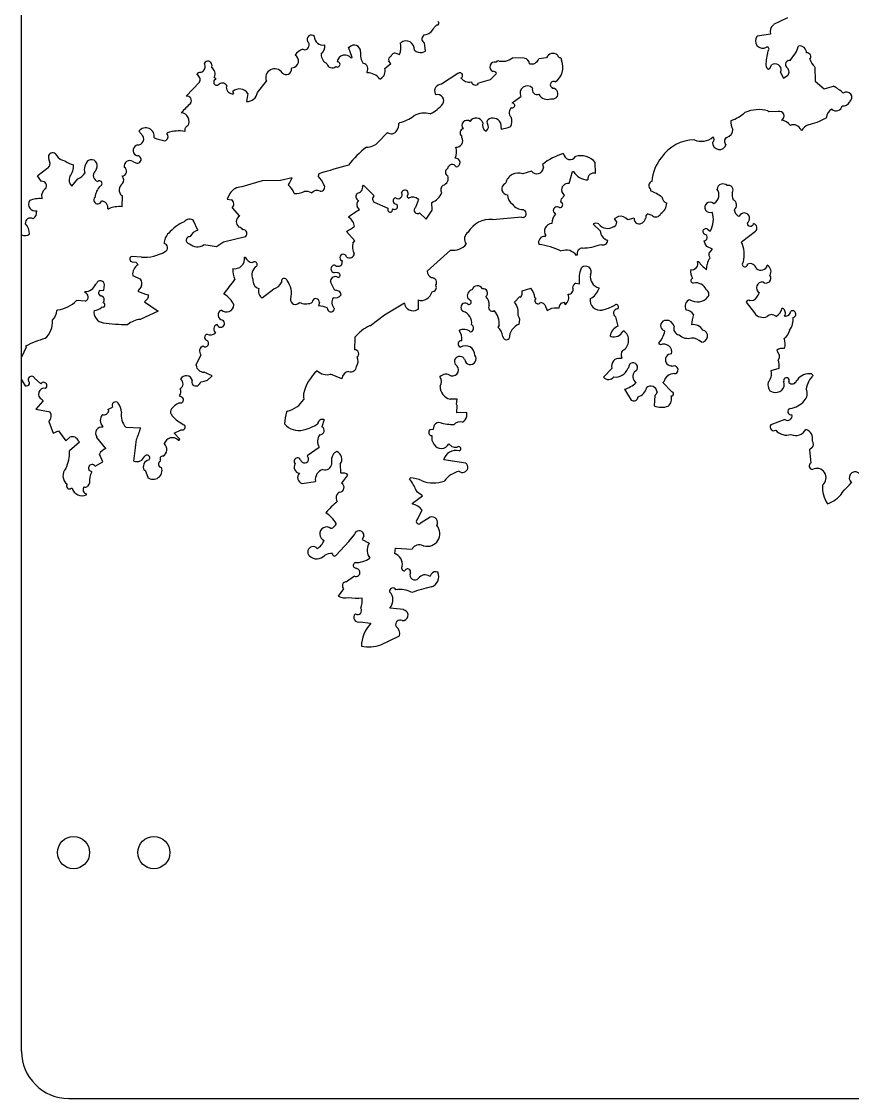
# Model space of a CAD drawing. Header units: millimetres. Extents: x -533 to 177, y -363 to 363.
# Drawn here: x -177.3 to -89.4, y -362.5 to -248.6 of the extents above; entities that cross this region are included whole.
import ezdxf

# ---------------------------------------------------------------- set-up
doc = ezdxf.new("R2010")
doc.units = ezdxf.units.MM

msp = doc.modelspace()

# ---------------------------------------------------------------- linework, layer by layer
at = {"color": 7, "linetype": 'Continuous', "lineweight": 25}
for p, q in [((-177.25, -357.5), (-177.25, 357.5)), ((-96.25, -248.21), (-97.73, -248.92)), ((-133.62, -249.22), (-133.32, -248.95)), ((-134.75, -250.1), (-134.66, -250.01)), ((-98.04, -249.93), (-99.45, -250.14)), ((-147.5, -251.53), (-147.3, -251.57)), ((-142.66, -251.31), (-142.57, -251.31)), ((-142.29, -252.39), (-142.66, -251.31)), ((-134.87, -251.88), (-134.53, -251.73)), ((-134.53, -251.73), (-134.64, -250.85)), ((-142.37, -252.48), (-142.29, -252.39)), ((-138.18, -253.03), (-138.43, -252.76)), ((-137.68, -251.92), (-137.28, -252.09)), ((-126.9, -252.72), (-127.06, -252.9)), ((-124.06, -252.48), (-125.32, -252.43)), ((-121.72, -252.42), (-122.55, -252.52)), ((-120.14, -252.54), (-120.27, -252.41)), ((-120.12, -252.71), (-120.14, -252.54)), ((-95.96, -252.72), (-95.39, -251.95)), ((-157.12, -253.17), (-157.15, -253.47)), ((-148.7, -253.57), (-148.62, -253.48)), ((-140.74, -253.94), (-140.66, -254.02)), ((-138.83, -253.55), (-138.18, -253.03)), ((-98.25, -253.62), (-98.11, -253.57)), ((-98.11, -253.57), (-97.94, -253.18)), ((-96.93, -253.83), (-97.01, -253.92)), ((-97.01, -253.92), (-96.66, -254.58)), ((-93.34, -253.4), (-93.3, -254.9)), ((-159.83, -256.47), (-158.44, -255.01)), ((-156.87, -254.46), (-156.7, -254.62)), ((-156.7, -254.62), (-156.78, -254.71)), ((-152.31, -256.09), (-151.34, -254.9)), ((-139.39, -254.65), (-139.3, -254.65)), ((-131.12, -254.09), (-132.85, -255.23)), ((-127.68, -254.75), (-128.92, -255.12)), ((-127.03, -254.07), (-127.68, -254.75)), ((-96.66, -254.58), (-96.19, -254.27)), ((-93.3, -254.9), (-92.36, -255.71)), ((-155.51, -255.43), (-155.59, -255.51)), ((-154.81, -256.25), (-154.9, -256)), ((-153.31, -256.2), (-153.45, -257.04)), ((-133.49, -256.25), (-133.4, -256.33)), ((-121.05, -255.66), (-121.13, -255.58)), ((-92.36, -255.71), (-91.37, -255.44)), ((-125.35, -257.2), (-124.45, -256.51)), ((-98.23, -258.13), (-98.32, -258.05)), ((-97.23, -258.1), (-98.23, -258.13)), ((-137.25, -259.28), (-137.34, -259.36)), ((-128.01, -259.15), (-127.93, -258.98)), ((-127.98, -259.36), (-128.01, -259.15)), ((-126.6, -259.3), (-126.53, -259.99)), ((-125.78, -259.81), (-125.54, -259.71)), ((-92.11, -258.72), (-92.19, -258.8)), ((-164.57, -260.52), (-164.83, -260.2)), ((-161.89, -260.45), (-161.81, -260.37)), ((-138.56, -260.32), (-139.54, -261.35)), ((-130.69, -260.86), (-130.69, -260.69)), ((-126.53, -259.99), (-125.78, -259.81)), ((-94.75, -260.13), (-94.84, -260.05)), ((-165.12, -261.71), (-165.04, -261.62)), ((-175.49, -264.84), (-174.59, -264.14)), ((-174.24, -263.61), (-174.36, -263.13)), ((-169.32, -264.16), (-169.48, -264.42)), ((-165.49, -263.39), (-165.18, -263.53)), ((-122.16, -263.72), (-122.05, -264.08)), ((-116.54, -264.65), (-116.57, -263.48)), ((-175.57, -264.92), (-175.49, -264.84)), ((-175.13, -265.5), (-175.57, -264.92)), ((-171.94, -265.99), (-171.29, -265.22)), ((-149.88, -265.39), (-151.8, -265.45)), ((-148.64, -265.11), (-149.88, -265.39)), ((-148.9, -265.7), (-148.64, -265.11)), ((-145.8, -264.7), (-145.88, -264.95)), ((-123.32, -264.42), (-124.23, -264.69)), ((-119.35, -265.73), (-118.97, -264.47)), ((-118.97, -264.47), (-118.88, -264.46)), ((-151.8, -265.45), (-153.96, -266.09)), ((-149.03, -265.87), (-148.9, -265.7)), ((-141.17, -265.99), (-141.09, -265.91)), ((-126.04, -265.66), (-126.12, -265.75)), ((-110.72, -266.33), (-110.72, -266.5)), ((-175.08, -267.33), (-175.1, -266.84)), ((-166.56, -267.02), (-166.65, -267.02)), ((-166.61, -268.19), (-166.56, -267.02)), ((-155.23, -266.77), (-155.51, -267.39)), ((-155.51, -267.39), (-155.04, -267.44)), ((-136.46, -267.03), (-136.46, -267.12)), ((-136.46, -267.12), (-136.28, -267.28)), ((-135.28, -267.42), (-135.59, -268.26)), ((-120.22, -267.68), (-120.19, -267.47)), ((-120.19, -267.47), (-120.15, -267.34)), ((-120.15, -267.34), (-119.82, -267)), ((-119.82, -267), (-120.12, -266.57)), ((-175.7, -269.09), (-175.63, -268.6)), ((-168.11, -268.4), (-168.03, -268.4)), ((-154.99, -268.29), (-154.21, -269.19)), ((-141.52, -268.51), (-141.74, -268.16)), ((-139.95, -267.71), (-138.51, -268.34)), ((-138.51, -268.34), (-138.51, -268.43)), ((-138.01, -268.5), (-137.93, -268.41)), ((-134.47, -269.49), (-133.82, -268.55)), ((-133.82, -268.55), (-133.85, -267.72)), ((-124.21, -268.46), (-124.12, -268.54)), ((-104.07, -267.82), (-103.99, -267.82)), ((-176.03, -269.45), (-175.83, -269.3)), ((-175.83, -269.3), (-175.7, -269.09)), ((-158.6, -270.65), (-159.05, -269.66)), ((-135.15, -268.84), (-134.47, -269.49)), ((-124.35, -269.3), (-127.44, -269.55)), ((-114.12, -269.21), (-114.57, -269.45)), ((-114.57, -269.45), (-114.31, -269.78)), ((-112.48, -269.39), (-113.14, -269.58)), ((-110.56, -269.09), (-111.07, -268.93)), ((-101.44, -269.17), (-101.36, -269.17)), ((-142.88, -270.8), (-142.67, -270.67)), ((-142.01, -271.78), (-142.88, -270.8)), ((-142.67, -270.67), (-142.47, -270.54)), ((-142.47, -270.54), (-142.26, -270.41)), ((-142.26, -270.41), (-142.06, -270.28)), ((-116.81, -270.01), (-116.04, -270.74)), ((-104.7, -270.55), (-104.41, -270.76)), ((-99.64, -270.8), (-101.12, -271.92)), ((-156.63, -272.43), (-157.97, -272.22)), ((-155.89, -271.91), (-156.63, -272.43)), ((-153.57, -271.35), (-155.89, -271.91)), ((-142.23, -272.05), (-142.01, -271.78)), ((-121.87, -271.32), (-121.79, -271.23)), ((-104.96, -272.1), (-105.05, -271.78)), ((-104.77, -272.37), (-104.96, -272.1)), ((-131.87, -272.76), (-134.36, -275.01)), ((-118.47, -273.32), (-118.56, -273.32)), ((-104.19, -272.68), (-104.77, -272.37)), ((-104.52, -273.36), (-104.51, -273.09)), ((-104.42, -273.6), (-104.52, -273.36)), ((-104.51, -273.09), (-104.19, -272.68)), ((-164.57, -273.5), (-165.6, -273.44)), ((-165.54, -274.01), (-165.17, -274.05)), ((-165.17, -274.05), (-165.03, -274.17)), ((-165.03, -274.17), (-164.94, -274.33)), ((-153.67, -273.52), (-153.59, -273.52)), ((-143.39, -274.3), (-143.29, -273.91)), ((-105.75, -273.97), (-105.66, -273.97)), ((-104.8, -274.87), (-104.73, -274.28)), ((-165.5, -275.44), (-164.65, -275.83)), ((-143.85, -275.18), (-144.13, -275.15)), ((-118.25, -275.47), (-118.16, -275.05)), ((-118.23, -276.32), (-118.25, -275.47)), ((-118.16, -275.05), (-118.02, -274.64)), ((-169.32, -276.29), (-169.4, -276.38)), ((-168.55, -277.02), (-168.48, -276.44)), ((-164.6, -276.66), (-164.95, -277.09)), ((-144.13, -277.03), (-144.57, -276.12)), ((-124.31, -277.07), (-123.4, -276.8)), ((-118.62, -276.28), (-118.23, -276.32)), ((-116.21, -276.77), (-116.2, -276.85)), ((-170.55, -277.16), (-170.55, -277.25)), ((-168.95, -277.03), (-168.55, -277.02)), ((-163.94, -277.92), (-164.25, -278.24)), ((-163.86, -277.71), (-163.94, -277.92)), ((-163.85, -277.48), (-163.86, -277.71)), ((-155.83, -277.43), (-155.83, -277.35)), ((-151.8, -277.82), (-150.57, -276.87)), ((-129.71, -278.18), (-130.06, -277.9)), ((-125.11, -278.27), (-124.54, -277.66)), ((-124.54, -277.66), (-124.46, -277.75)), ((-122.95, -277.79), (-122.87, -277.87)), ((-170.52, -278.16), (-171.45, -278.11)), ((-168.59, -278.36), (-168.6, -278.28)), ((-164.25, -278.24), (-162.8, -279.21)), ((-146.6, -278.35), (-146.52, -278.26)), ((-145.73, -278.3), (-145.84, -278.66)), ((-136.75, -278.37), (-138.87, -279.64)), ((-135.29, -279.04), (-135.38, -279.05)), ((-135.32, -278.04), (-135.29, -279.04)), ((-122.35, -278.27), (-122.09, -278.37)), ((-122.09, -278.37), (-121.89, -278.56)), ((-121.89, -278.56), (-121.66, -279.17)), ((-121.66, -279.17), (-121.15, -278.91)), ((-121.15, -278.91), (-120.87, -278.87)), ((-120.87, -278.87), (-120.41, -278.89)), ((-120.07, -278.33), (-119.84, -278.29)), ((-100.61, -278.27), (-99.74, -279.41)), ((-99.83, -278.08), (-100.21, -278.12)), ((-96.83, -278.92), (-96.75, -278.91)), ((-173.43, -279.08), (-173.51, -279.17)), ((-162.8, -279.21), (-164.7, -280.1)), ((-138.87, -279.64), (-140.35, -280.77)), ((-114.45, -279.81), (-114.17, -280.81)), ((-140.35, -280.77), (-140.43, -280.77)), ((-126.72, -280.73), (-126.88, -280.91)), ((-113.66, -281.38), (-113.57, -281.3)), ((-109.22, -281.34), (-109.47, -281.2)), ((-141.99, -281.99), (-142.04, -283.32)), ((-114.98, -281.84), (-114.9, -281.92)), ((-176.75, -283.02), (-177.25, -284.1)), ((-176.83, -282.94), (-176.75, -283.02)), ((-109.77, -282.7), (-109.86, -282.62)), ((-109.69, -282.78), (-109.77, -282.7)), ((-97.38, -283.36), (-97.11, -283.88)), ((-158.8, -284.95), (-158.24, -283.85)), ((-113.83, -284.23), (-113.91, -284.23)), ((-113.75, -284.14), (-113.83, -284.23)), ((-97.14, -284.18), (-97.27, -284.45)), ((-97.27, -284.45), (-97.18, -284.53)), ((-97.18, -284.53), (-97.18, -284.61)), ((-97.18, -284.61), (-97.17, -284.78)), ((-97.11, -283.88), (-97.14, -284.18)), ((-157.1, -286.08), (-157.94, -285.68)), ((-143.37, -286.37), (-144.56, -285.9)), ((-114.8, -285.26), (-115.7, -286.2)), ((-113.13, -285.3), (-113.05, -285.21)), ((-108.45, -285.09), (-108.54, -285.01)), ((-97.16, -285.28), (-97.99, -285.55)), ((-97.17, -284.78), (-97.17, -284.95)), ((-97.17, -284.95), (-97.16, -285.11)), ((-97.16, -285.11), (-97.16, -285.28)), ((-93.71, -285.86), (-93.63, -285.94)), ((-175.91, -286.26), (-175.22, -286.91)), ((-159.17, -286.55), (-159.25, -286.64)), ((-158.25, -286.69), (-157.92, -286.64)), ((-157.92, -286.64), (-157.6, -286.52)), ((-157.6, -286.52), (-157.1, -286.08)), ((-109.41, -286.78), (-109.33, -286.7)), ((-108.46, -287.76), (-109.41, -286.78)), ((-95.28, -286.57), (-95.2, -286.48)), ((-93.63, -285.94), (-93.54, -286.02)), ((-176.88, -287.11), (-176.72, -287.11)), ((-160.46, -288.26), (-160.55, -288.18)), ((-147.43, -287.98), (-147.44, -288.28)), ((-113.49, -287.48), (-112.79, -288.63)), ((-110.29, -288.15), (-110.35, -289.24)), ((-110.12, -287.99), (-110.29, -288.15)), ((-110.04, -287.77), (-110.12, -287.99)), ((-98.1, -287.65), (-97.77, -287.78)), ((-175, -288.74), (-175.73, -289.6)), ((-175.09, -288.57), (-175, -288.66)), ((-175, -288.66), (-175, -288.74)), ((-147.44, -288.28), (-147.41, -288.57)), ((-131.19, -288.55), (-131.92, -288.54)), ((-131.24, -289.06), (-131.19, -288.55)), ((-131.17, -289.22), (-131.24, -289.06)), ((-131.23, -289.97), (-131.17, -289.22)), ((-175.73, -289.6), (-174.22, -289.89)), ((-168.12, -289.64), (-167.63, -289.37)), ((-168.03, -289.72), (-168.12, -289.64)), ((-161.33, -290.29), (-161.33, -290.21)), ((-149.13, -289.79), (-149.22, -289.88)), ((-130.15, -289.94), (-131.23, -289.97)), ((-130.17, -290.35), (-130.15, -289.94)), ((-174.36, -290.9), (-173.91, -292.14)), ((-168.66, -291.49), (-168.66, -291.41)), ((-166.23, -291.51), (-164.64, -291.55)), ((-145.26, -290.69), (-145.49, -291.45)), ((-133.69, -291.71), (-133.59, -291.26)), ((-96.51, -290.7), (-98, -291.24)), ((-173.91, -292.14), (-173.33, -291.87)), ((-173.33, -291.87), (-172.55, -292.94)), ((-172.55, -292.94), (-172.14, -292.55)), ((-169.29, -292.6), (-169.3, -292.51)), ((-168.34, -293.74), (-169.29, -292.6)), ((-161.11, -292.12), (-160.37, -291.77)), ((-160.51, -292.78), (-161.11, -292.12)), ((-134.03, -291.74), (-133.69, -291.71)), ((-171.12, -293.07), (-172.18, -294.01)), ((-171.21, -292.98), (-171.12, -293.07)), ((-160.67, -292.86), (-160.59, -292.86)), ((-160.59, -292.86), (-160.51, -292.78)), ((-145.77, -293.63), (-147.03, -294.53)), ((-131.69, -293.56), (-132.06, -293.26)), ((-131.46, -293.63), (-131.69, -293.56)), ((-131.22, -293.65), (-131.46, -293.63)), ((-93.64, -293.65), (-93.91, -293.89)), ((-168.64, -295.17), (-169, -294.35)), ((-162.54, -295.09), (-162.54, -295.01)), ((-147.03, -294.53), (-146.89, -294.82)), ((-144.44, -295.35), (-144.42, -294.73)), ((-130.25, -295.3), (-132.6, -294.94)), ((-93.91, -293.89), (-93.79, -295.31)), ((-169.81, -296.22), (-170.09, -296.07)), ((-169.46, -295.61), (-168.64, -295.17)), ((-164.27, -296.06), (-164.18, -296.05)), ((-164.18, -296.05), (-163.91, -296.8)), ((-143.55, -295.41), (-143.52, -296.33)), ((-147.59, -297.44), (-146.17, -297.24)), ((-143.52, -296.33), (-143.1, -296.32)), ((-142.76, -296.56), (-143.41, -297.41)), ((-143.1, -296.32), (-142.91, -296.41)), ((-142.91, -296.41), (-142.76, -296.56)), ((-136.23, -296.97), (-136.15, -296.88)), ((-171.99, -297.94), (-171.91, -297.94)), ((-135.37, -298.36), (-135.52, -298.2)), ((-134.84, -298.77), (-135.37, -298.36)), ((-90.45, -298.39), (-90.2, -298.14)), ((-90.44, -298.48), (-90.45, -298.39)), ((-90.2, -298.14), (-89.96, -297.88)), ((-89.96, -297.88), (-89.71, -297.62)), ((-89.71, -297.62), (-89.47, -297.36)), ((-170.38, -298.65), (-170.39, -298.56)), ((-135.91, -299.55), (-134.84, -298.77)), ((-135.9, -299.63), (-135.91, -299.55)), ((-135.36, -301.21), (-134.88, -300.27)), ((-134.03, -301), (-135.09, -301.7)), ((-142.65, -303.58), (-142.01, -302.81)), ((-142.01, -302.81), (-142.01, -302.73)), ((-141.04, -302.98), (-141.24, -303.37)), ((-143.98, -305.02), (-142.65, -303.58)), ((-141.24, -303.37), (-140.47, -303.77)), ((-140.47, -303.77), (-140.56, -303.86)), ((-134.78, -304.03), (-134.7, -304.03)), ((-137.77, -304.87), (-137.7, -304.28)), ((-137.7, -304.28), (-137.62, -304.28)), ((-137.62, -304.28), (-135.94, -304.4)), ((-141.82, -306.4), (-141.74, -306.48)), ((-142.05, -307.24), (-142.87, -307.85)), ((-134.02, -307.27), (-134.11, -307.28)), ((-133.94, -307.05), (-134.02, -307.27)), ((-143.19, -308.61), (-143.75, -309.38)), ((-138.28, -310.65), (-138.28, -310.57)), ((-136.85, -310.78), (-138.28, -310.65)), ((-136.77, -310.86), (-136.85, -310.78)), ((-141.42, -312.08), (-140.33, -312.21)), ((-140.33, -312.21), (-140.33, -312.3)), ((-139.26, -314.53), (-137.28, -313.55)), ((-172.25, -362.5), (172.25, -362.5))]:
    msp.add_line(p, q, dxfattribs=at)
for centre in [(-171.75, -336.5), (-163.25, -336.5)]:
    msp.add_circle(centre, 1.7, dxfattribs=at)
for centre, radius, start, end in [((-134.84, -248.69), 1.33, 277.4621, 336.6338), ((-133.3, -248.76), 0.193, 261.9852, 61.2847), ((-97.13, -249.66), 0.953, 129.4449, 196.8059), ((-146.61, -250.47), 0.448, 43.2431, 209.7639), ((-145.4, -250.19), 0.886, 177.8482, 284.8058), ((-134.46, -250.44), 0.443, 129.246, 246.5618), ((-98.87, -250.64), 0.771, 139.6406, 302.3608), ((-147, -253.06), 1.61, 108.0691, 145.0376), ((-147.33, -251.07), 0.507, 273.7938, 48.6148), ((-146.49, -251.12), 1.32, 314.716, 3.1637), ((-142.06, -251.76), 0.675, 357.841, 138.8873), ((-139.42, -251.23), 2.3, 338.0111, 9.9329), ((-136.6, -251.54), 0.898, 354.5136, 127.6801), ((-134.96, -250.68), 1.2, 231.7861, 274.3257), ((-91.48, -253.42), 7.06, 165.8941, 178.2975), ((-98.41, -251.5), 0.215, 294.4341, 100.8595), ((-99.79, -249.69), 4.94, 332.8172, 342.3744), ((-94.95, -251.9), 0.725, 358.7201, 100.4336), ((-157.55, -253.22), 0.432, 5.6794, 147.7465), ((-148.67, -252.77), 0.72, 274.3147, 60.7424), ((-144.37, -252.01), 1.2, 182.7524, 240.8824), ((-143.85, -253.13), 0.281, 233.4836, 92.7739), ((-143.05, -252.96), 0.827, 35.2934, 172.886), ((-139.59, -252.03), 1.82, 172.3049, 213.4331), ((-138.03, -252.65), 0.406, 113.7273, 195.1201), ((-137.68, -252.48), 0.557, 90.4467, 158.9707), ((-127.21, -253.39), 0.514, 73.4975, 246.0451), ((-126.38, -251.1), 1.7, 252.3969, 308.6707), ((-124.12, -253.06), 0.58, 0.5271, 83.7998), ((-123.31, -252.29), 0.793, 253.1227, 343.1234), ((-121.04, -252.7), 0.741, 49.8075, 157.5072), ((-121.88, -253.42), 1.89, 304.1999, 21.9425), ((-120.27, -252.11), 0.293, 184.2832, 268.77), ((-96.02, -253.15), 0.44, 81.9864, 220.1195), ((-94.16, -252.31), 0.397, 317.7772, 98.4679), ((-92.25, -252.12), 1.68, 195.6654, 229.394), ((-158.33, -254.46), 0.476, 86.8976, 143.6981), ((-158.49, -253.33), 0.674, 285.5835, 31.3068), ((-157.54, -254.11), 0.756, 332.4409, 58.7532), ((-150.48, -254.52), 0.938, 32.8514, 203.4021), ((-149.27, -253.62), 0.577, 223.7635, 4.6032), ((-144.39, -252.93), 0.568, 192.1132, 311.0374), ((-141.19, -253.59), 0.568, 322.0565, 81.0278), ((-139.77, -253.8), 0.975, 298.9022, 14.6655), ((-130.91, -254.31), 0.306, 295.7877, 134.7117), ((-127.49, -254.47), 0.618, 41.0756, 82.6659), ((-98.09, -253.21), 0.441, 179.9459, 249.156), ((-97.56, -253.71), 0.648, 348.9902, 125.0553), ((-96.67, -253.93), 0.589, 324.7468, 57.3385), ((-158.96, -254.72), 0.59, 330.5442, 65.978), ((-156.6, -254.99), 0.331, 121.908, 320.8329), ((-156.02, -255.67), 0.57, 24.8948, 124.8207), ((-140.66, -255.61), 1.59, 36.9262, 90.0545), ((-129.91, -253.89), 1.11, 218.9993, 282.0469), ((-129.27, -254.89), 0.419, 192.2189, 325.8487), ((-120.99, -255.27), 0.338, 58.4524, 245.1882), ((-154.88, -255.54), 0.712, 178.1889, 274.93), ((-154.19, -256.76), 1.04, 32.1978, 132.9814), ((-153.41, -255.94), 1.11, 267.4463, 351.9922), ((-132.85, -255.94), 0.711, 89.8849, 205.8602), ((-123.77, -256.16), 0.761, 43.3842, 207.1152), ((-122.72, -255.8), 0.523, 161.9681, 291.1497), ((-121.63, -255.78), 1.04, 209.1554, 290.3639), ((-121.08, -256.22), 0.563, 250.7504, 86.3783), ((-94.23, -260.57), 5.88, 48.5713, 60.8154), ((-90, -256.61), 0.569, 308.1536, 127.0268), ((-142.35, -274.88), 24.52, 133.9735, 137.2528), ((-159.77, -256.95), 0.485, 323.8068, 96.3293), ((-135.85, -254.7), 4.08, 296.6009, 320.4862), ((-133.25, -256.96), 0.648, 328.0628, 104.1405), ((-125.35, -257.46), 0.257, 253.957, 90.257), ((-90.37, -256.71), 0.804, 262.5883, 333.6628), ((-160.45, -259.16), 0.928, 328.9292, 84.594), ((-138.4, -254.97), 4.46, 284.8907, 306.1533), ((-134.63, -260.64), 2.36, 75.1021, 118.8978), ((-124.98, -258.23), 0.689, 129.8891, 223.7009), ((-103.84, -254.66), 4.71, 290.0748, 311.1527), ((-99.32, -261.55), 3.64, 74.0943, 112.9777), ((-97.1, -258.58), 0.492, 298.1069, 104.979), ((-91.17, -258.73), 0.939, 113.6551, 179.475), ((-91.11, -257.39), 0.65, 227.7249, 349.5983), ((-159.52, -260.09), 0.477, 106.8182, 196.8221), ((-138.36, -259.48), 1.03, 322.5177, 6.3222), ((-130.14, -259.59), 0.535, 52.9041, 220.2148), ((-129.18, -259.56), 0.754, 21.0035, 147.8647), ((-127.73, -259.52), 0.783, 162.8796, 240.2135), ((-128.5, -259.71), 0.627, 308.4423, 33.4303), ((-127.4, -259.7), 0.894, 26.4805, 125.8186), ((-126.46, -259.16), 1.08, 328.8947, 24.7022), ((-100.75, -259.25), 1.48, 173.4264, 210.309), ((-97.01, -260.31), 1.3, 34.3994, 83.7819), ((-95.62, -260.36), 0.846, 21.7786, 111.7873), ((-93.56, -260.76), 1.35, 111.9726, 151.8073), ((-95.65, -252.52), 7.17, 282.757, 298.8067), ((-164.94, -261.02), 0.617, 260.8255, 52.7468), ((-164.11, -260.74), 0.904, 349.7166, 142.7121), ((-162.2, -260.77), 0.447, 280.5407, 45.7111), ((-160.65, -263.61), 3.45, 78.6702, 109.6561), ((-138.14, -259.8), 0.67, 230.5865, 332.6058), ((-130.46, -260.34), 0.419, 102.2441, 235.8303), ((-105.34, -259.36), 1.9, 246.6021, 310.768), ((-104.43, -261.06), 0.418, 308.4002, 38.4544), ((-102.48, -261.24), 0.443, 116.545, 233.8901), ((-102.9, -260), 0.872, 285.0304, 0.7707), ((-164.88, -262.23), 0.574, 114.392, 257.525), ((-159.16, -248.45), 13.1, 251.971, 256.9468), ((-134.71, -269.77), 9.95, 127.6029, 142.9713), ((-140.76, -260.22), 1.67, 269.494, 317.2302), ((-132.67, -262.41), 1.44, 333.3904, 21.5623), ((-131.26, -261.21), 0.674, 264.4378, 31.2987), ((-106.1, -265.26), 4.15, 89.9372, 146.3158), ((-103.44, -261.4), 0.728, 178.9368, 344.1675), ((-173.96, -262.92), 0.452, 18.7424, 207.9787), ((-172.45, -262.06), 1.3, 213.3768, 259.7635), ((-164.99, -263.18), 0.388, 242.0071, 91.5579), ((-131.33, -263.51), 0.462, 276.7612, 96.7544), ((-118.34, -268.4), 6.05, 105.3172, 129.2265), ((-119.25, -262.5), 0.688, 185.9382, 327.3252), ((-118.08, -264.76), 1.98, 40.1287, 107.5026), ((-106.32, -265.73), 4.26, 139.4268, 176.8391), ((-174.77, -263.64), 0.534, 290.3009, 3.458), ((-171.33, -261.44), 2.33, 234.5919, 259.6426), ((-173.84, -263.79), 2.09, 324.6945, 1.5586), ((-169.29, -264.25), 1.32, 132.2069, 196.2105), ((-169.88, -263.84), 0.641, 329.7098, 117.7844), ((-166.62, -264.44), 0.49, 269.5562, 63.0597), ((-165.81, -263.89), 0.593, 57.2405, 190.8277), ((-126.65, -324.32), 62.62, 104.8024, 107.808), ((-132.02, -264.53), 0.406, 113.7211, 249.3973), ((-131.7, -264.21), 0.493, 30.2873, 173.4357), ((-122.75, -264), 0.702, 216.4455, 353.8163), ((-171.35, -265.36), 0.865, 154.9934, 227.0492), ((-172.14, -263.45), 1.97, 295.3984, 323.469), ((-169.01, -264.88), 0.649, 135.3401, 253.7694), ((-167.01, -265.34), 0.567, 317.958, 46.7395), ((-147.68, -266.82), 2.6, 21.927, 46.1347), ((-132.88, -265.18), 0.763, 285.3319, 20.7681), ((-124.7, -266), 1.39, 70.3954, 165.8568), ((-117.3, -263.48), 1.86, 211.8399, 268.4263), ((-116.73, -265.26), 0.635, 72.704, 187.7339), ((-175.1, -265.98), 0.49, 325.6417, 93.5765), ((-174.11, -267.09), 1.02, 125.1376, 165.6026), ((-167.54, -267.37), 1.95, 135.3975, 174.5956), ((-169.02, -265.72), 0.285, 287.6343, 128.6157), ((-166.08, -266.4), 0.845, 127.1052, 227.6731), ((-153.97, -267.6), 1.51, 89.7942, 146.8176), ((-150.18, -267.3), 1.83, 16.7181, 51.3435), ((-146.01, -267.17), 0.721, 61.4556, 142.2787), ((-145.61, -266.11), 0.425, 261.3639, 37.7566), ((-141.84, -266.09), 0.674, 278.675, 8.6983), ((-147.94, -273.74), 10.41, 40.0379, 48.8391), ((-136.7, -266.78), 0.355, 313.3849, 170.2456), ((-132.4, -266.35), 0.516, 123.2883, 220.5457), ((-125.84, -266.3), 0.617, 117.6852, 269.6306), ((-119.45, -266.42), 0.691, 82.1066, 193.0439), ((-110.44, -265.95), 0.476, 106.8027, 233.6888), ((-113.47, -273.06), 7.11, 56.3807, 67.2521), ((-104.52, -266.93), 1.03, 300.8528, 37.215), ((-103.07, -266.39), 0.631, 44.4351, 172.8874), ((-102.48, -266.4), 0.477, 323.6941, 106.8102), ((-175.79, -267.9), 0.723, 150.216, 282.2956), ((-175.34, -270.1), 2.78, 84.6474, 112.7255), ((-169.19, -267.47), 0.406, 135.5176, 343.5918), ((-168.83, -268.31), 0.726, 352.7422, 87.7052), ((-155.34, -267.89), 0.533, 310.7859, 56.635), ((-148.23, -264.78), 2, 264.3629, 296.2503), ((-147.15, -267.6), 1.04, 57.2248, 100.8415), ((-141.44, -267.1), 0.449, 130.3786, 245.4252), ((-141.2, -267.92), 0.591, 136.535, 204.0752), ((-139.71, -267.37), 0.418, 128.4475, 234.6876), ((-137.62, -267.56), 0.339, 105.025, 272.3517), ((-137.42, -266.92), 0.424, 227.8921, 28.9724), ((-135.87, -267.97), 0.807, 43.0136, 121.1827), ((-134.57, -265.92), 1.94, 291.8116, 336.7249), ((-124.73, -266.96), 1.11, 177.775, 238.4727), ((-120.32, -267.97), 0.305, 260.3579, 70.8602), ((-108.73, -267.04), 0.804, 187.1044, 249.7578), ((-100.17, -266.8), 1.93, 176.5863, 199.2139), ((-102.26, -268.01), 0.634, 306.7491, 65.1689), ((-166.91, -271.12), 2.95, 84.2318, 112.3091), ((-138.23, -274.57), 6.89, 118.5023, 130.0889), ((-138.26, -268.5), 0.257, 163.9656, 0.2314), ((-137.77, -268.16), 0.301, 237.874, 57.8713), ((-135.37, -268.55), 0.36, 127.106, 307.0964), ((-124.3, -267.26), 1.2, 212.2902, 274.229), ((-124.26, -268.91), 0.397, 255.8643, 70.3931), ((-120.61, -268.58), 0.398, 51.7465, 247.3743), ((-110.31, -267.78), 1.3, 300.4794, 359.4209), ((-104.44, -268.24), 0.552, 49.1138, 293.4013), ((-106.53, -269.54), 2.45, 330.0627, 18.8075), ((-100.9, -268.34), 1, 190.3743, 236.7658), ((-176.31, -269.92), 0.545, 59.087, 185.9617), ((-158.24, -273.92), 4.53, 113.5298, 139.5768), ((-159.49, -270.21), 0.712, 51.3177, 141.3251), ((-153.85, -269.77), 0.686, 121.99, 233.9366), ((-143.25, -270.34), 1.2, 2.7499, 60.882), ((-127.73, -272.12), 2.59, 83.591, 151.1708), ((-121.15, -270.76), 0.8, 90.8381, 216.138), ((-119.84, -269.89), 1.32, 134.7048, 183.1761), ((-116.5, -270.46), 0.545, 56.5254, 124.0356), ((-114.75, -269.86), 0.448, 286.2174, 9.7927), ((-113.9, -270.1), 0.919, 34.7731, 104.3866), ((-111.82, -269.39), 0.655, 180.3572, 242.2564), ((-111.98, -269.23), 0.755, 258.4336, 347.073), ((-110.75, -269.31), 0.494, 129.6825, 189.4747), ((-110.17, -268.7), 0.557, 224.7606, 338.9671), ((-100.83, -269.42), 0.584, 304.0737, 155.0734), ((-100.17, -269.9), 0.339, 180.359, 348.5233), ((-176.89, -270.52), 0.722, 240.1546, 312.4479), ((-178.08, -271.12), 1.68, 2.3213, 42.8779), ((-160.8, -272.02), 1.36, 130.7127, 182.8619), ((-158.26, -271.88), 1.28, 105.4605, 154.9809), ((-154.64, -271.37), 1.11, 43.4884, 69.3074), ((-153.83, -271.02), 0.418, 308.4234, 91.57), ((-129.57, -271.59), 0.84, 120.6768, 219.831), ((-115.26, -269.28), 1.19, 217.6897, 302.3034), ((-115.03, -270.74), 1.01, 179.914, 256.9537), ((-104.87, -270.81), 0.318, 56.6939, 248.374), ((-99.95, -270.43), 0.477, 309.4565, 76.282), ((-162.26, -272.52), 0.448, 297.6487, 76.8928), ((-159.45, -271.72), 0.378, 85.0255, 265.4172), ((-158.65, -271.19), 1.23, 227.3388, 303.097), ((-140.66, -272.36), 1.6, 168.9198, 208.5175), ((-131.62, -270.92), 1.86, 262.3563, 319.3484), ((-121.94, -271.94), 0.626, 84.2228, 201.583), ((-123.72, -280.67), 8.58, 65.5072, 81.9745), ((-118, -267.19), 5.36, 270.9316, 291.9224), ((-115.76, -271.72), 0.502, 241.5746, 359.6489), ((-105.06, -271.44), 0.339, 270.3548, 78.518), ((-104.13, -273.3), 3.31, 347.6978, 24.5776), ((-164.31, -268.95), 4.57, 266.7361, 299.5927), ((-143.23, -273.56), 0.355, 12.8684, 260.2577), ((-142.57, -273.07), 0.516, 232.5641, 354.1583), ((-119.66, -274.16), 1.39, 37.1707, 110.9021), ((-117.91, -273.14), 0.589, 89.7165, 197.6598), ((-165.5, -273.72), 0.296, 108.5217, 263.4302), ((-164.31, -275.34), 1.19, 122.1207, 184.3994), ((-154.71, -273.69), 1.05, 260.0412, 9.1315), ((-152.71, -273.13), 0.967, 204.1456, 263.2251), ((-151.89, -275.36), 1.01, 120.2088, 208.205), ((-152.61, -274.29), 0.296, 316.3005, 136.8175), ((-144.13, -274.75), 0.399, 88.99, 269.1186), ((-143.78, -273.99), 0.493, 226.5612, 321.984), ((-117.59, -275.06), 0.598, 328.6184, 135.9276), ((-106.36, -274.19), 0.649, 259.5423, 19.6056), ((-100.29, -269.67), 6.88, 218.6545, 229.0152), ((-103.77, -274.32), 0.963, 132.1542, 177.8265), ((-100.75, -274.25), 0.281, 120.8524, 0.3408), ((-100.2, -274.88), 0.682, 12.7455, 113.1513), ((-99.07, -274.19), 0.71, 228.473, 346.544), ((-98.76, -275.04), 0.778, 328.7699, 60.3518), ((-152.76, -274.96), 2.15, 173.7533, 205.6315), ((-144.09, -276.06), 0.489, 69.6841, 187.1722), ((-143.79, -275.41), 0.231, 237.4218, 103.0601), ((-133.49, -274.89), 0.882, 187.8653, 243.8415), ((-115.87, -275.58), 1.23, 170.0001, 254.0503), ((-105.24, -275.05), 1.26, 170.0698, 213.663), ((-98.51, -275.74), 0.507, 230.3343, 36.0515), ((-170.53, -275.96), 1.2, 268.9324, 339.6584), ((-168.92, -276.45), 0.436, 2.3401, 158.1596), ((-165.49, -276.3), 0.958, 338.1061, 29.2885), ((-167.82, -266.84), 15.94, 318.778, 325.4004), ((-151.92, -276), 0.867, 169.7582, 253.8758), ((-150.91, -275.64), 1.28, 285.4511, 334.9904), ((-149.47, -276.06), 0.306, 11.5959, 203.4154), ((-150.79, -277.32), 2.09, 343.6064, 39.2441), ((-133.86, -276.2), 0.512, 325.5264, 91.874), ((-133.84, -276.71), 0.46, 270.5398, 28.572), ((-129.02, -277.11), 0.582, 26.3978, 165.529), ((-125.02, -278.12), 2.1, 9.1547, 39.1963), ((-119.41, -276.95), 0.489, 265.9528, 23.4363), ((-118.46, -276.76), 0.509, 109.0563, 179.4774), ((-106.2, -275.99), 0.256, 108.167, 273.9064), ((-105.96, -277.47), 1.24, 24.1002, 100.295), ((-98.88, -276.76), 0.639, 85.4744, 238.3381), ((-170.68, -277.71), 0.482, 289.2195, 73.9022), ((-168.79, -277.3), 0.315, 120.5064, 270.8666), ((-168.91, -278.01), 0.414, 319.2948, 71.9099), ((-163.37, -274.36), 3.16, 239.9002, 261.1453), ((-157.13, -279.65), 2.58, 24.769, 59.5585), ((-151.36, -277.1), 0.846, 161.3359, 238.6582), ((-148.28, -277.99), 0.52, 170.9145, 323.3159), ((-146.13, -278.3), 0.397, 359.3884, 174.5851), ((-143.5, -278.3), 0.929, 146.5072, 224.789), ((-144.09, -276.96), 0.848, 257.3066, 319.2114), ((-144.01, -277.58), 0.565, 6.9573, 102.4263), ((-134.99, -276.91), 1.18, 253.6824, 347.5455), ((-129.43, -277.63), 0.682, 102.7434, 203.1469), ((-128.43, -277.31), 0.467, 308.6247, 98.107), ((-129.12, -278.59), 1.34, 0.0486, 43.0339), ((-125.06, -277.26), 0.771, 320.9482, 14.0954), ((-122.64, -278.11), 0.331, 132.2921, 331.2234), ((-120.29, -277.8), 0.91, 305.8021, 23.1133), ((-116.05, -278.06), 1.07, 170.2552, 282.8692), ((-117.7, -276.46), 1.54, 292.8898, 345.2118), ((-105.77, -276.77), 1.47, 237.5642, 319.545), ((-105.11, -277.43), 0.545, 327.0725, 59.0713), ((-100.91, -276.6), 1.83, 306.1733, 337.3409), ((-173.8, -275.82), 3.28, 276.5355, 315.8356), ((-169.66, -277.81), 1.34, 273.7216, 313.0003), ((-168.65, -278.58), 0.227, 242.622, 76.8972), ((-155.58, -278.52), 0.792, 227.6655, 356.5707), ((-147.17, -276.78), 1.67, 245.5763, 289.9153), ((-145.89, -280.89), 2.23, 63.9655, 88.6432), ((-144.54, -278.92), 0.379, 175.225, 355.2219), ((-135.86, -278.3), 0.887, 184.3928, 303.1109), ((-130.33, -278.84), 0.455, 50.9581, 244.7809), ((-129.92, -278.29), 0.231, 237.424, 27.8605), ((-127.47, -278.83), 0.391, 141.629, 302.7008), ((-126.52, -279.39), 1.8, 350.8463, 38.7529), ((-119.81, -278.87), 0.601, 115.7991, 182.0352), ((-119.55, -278.32), 0.296, 173.4558, 226.5476), ((-117.99, -271.16), 8.23, 285.3921, 294.601), ((-114.18, -279.44), 0.465, 95.0788, 234.6195), ((-114.35, -278.77), 0.244, 302.5262, 150.5944), ((-106.35, -278.7), 0.721, 106.6873, 214.3572), ((-100.36, -278.34), 0.264, 55.7525, 163.1496), ((-97.94, -278.75), 1.13, 294.5104, 351.2897), ((-97.05, -279.42), 0.589, 326.5456, 59.1872), ((-176.32, -280.37), 2.34, 311.495, 4.6299), ((-174.96, -279.11), 1.45, 312.2835, 357.7042), ((-168.44, -279.32), 1.15, 171.0663, 261.0714), ((-164.49, -282.5), 2.41, 94.9014, 129.3355), ((-156.19, -280.52), 0.404, 195.6702, 59.8228), ((-155.91, -279.62), 0.551, 111.6009, 262.5645), ((-131, -280.52), 1.36, 354.6044, 69.4524), ((-128.82, -280.58), 2.1, 355.7529, 42.4194), ((-125.49, -280.23), 0.93, 336.9995, 36.5166), ((-109.1, -280.77), 0.568, 87.7967, 230.0838), ((-109.02, -281), 0.803, 13.4946, 94.4435), ((-107.12, -280.24), 1.15, 34.6658, 81.0791), ((-101.48, -281.11), 4.94, 162.0873, 175.0459), ((-98.83, -278.74), 1.14, 216.2671, 292.6737), ((-97.92, -280.25), 0.655, 47.2276, 135.3836), ((-96.47, -279.19), 0.565, 260.7013, 356.1607), ((-97.74, -280.02), 2.11, 324.7742, 3.6419), ((-95.72, -279.54), 0.361, 284.0019, 120.2321), ((-166.04, -262.04), 18.59, 262.0189, 270.0482), ((-156.39, -281.13), 0.534, 110.2925, 232.2113), ((-138.57, -284.77), 4.41, 115.0094, 140.8813), ((-130.49, -282.3), 1.14, 52.1032, 114.7652), ((-132.09, -282.13), 1.42, 351.3582, 37.7686), ((-129.85, -281), 0.406, 277.448, 60.6076), ((-127.79, -282.03), 1.44, 5.1943, 51.0528), ((-124.04, -282.12), 1.63, 111.0815, 180.3652), ((-113.73, -281.99), 1.26, 110.4958, 173.0241), ((-114.27, -282.31), 1.23, 298.6262, 55.3483), ((-111.92, -280.79), 2.75, 318.5107, 348.4646), ((-107.6, -281.05), 0.682, 159.9824, 260.3642), ((-106.16, -281.72), 1.07, 27.1368, 102.8608), ((-105.32, -281.86), 0.634, 267.1544, 80.7817), ((-97.29, -281.01), 1.3, 303.3748, 349.767), ((-171.61, -293.24), 11.56, 105.8447, 116.8743), ((-157.82, -282.63), 0.36, 236.0259, 56.0214), ((-157.54, -281.99), 0.345, 105.59, 257.5323), ((-157.27, -280.85), 0.89, 245.4945, 308.0185), ((-130.75, -282.69), 0.345, 79.3147, 255.7148), ((-125.96, -281.85), 0.396, 186.5762, 315.4402), ((-114.63, -280.82), 1.13, 256.4987, 330.2239), ((-106.75, -280.75), 1.36, 225.3838, 285.0981), ((-106.4, -283.59), 1.52, 46.1152, 89.7005), ((-98.28, -282.68), 1.8, 343.97, 19.1496), ((-157.9, -283.44), 0.533, 102.8685, 229.7501), ((-141.99, -283.73), 0.409, 302.9477, 96.9425), ((-130.31, -283.88), 1, 358.7605, 121.5012), ((-113.23, -283.81), 0.617, 137.3499, 213.0924), ((-109.34, -283.57), 0.865, 347.9609, 113.9568), ((-96.73, -284.31), 1.15, 81.0662, 124.6766), ((-142.74, -284.52), 1.08, 328.892, 24.701), ((-130.9, -284.57), 0.562, 23.9594, 212.2941), ((-129.78, -284.27), 0.605, 186.8884, 38.3043), ((-114.05, -285.01), 0.793, 80.003, 198.0994), ((-112.58, -285.16), 0.476, 289.9982, 186.1827), ((-108.53, -284.38), 0.628, 86.7453, 268.7553), ((-157.94, -284.81), 0.87, 189.3345, 269.8115), ((-142.8, -289.04), 4.75, 132.2244, 167.0488), ((-144.93, -284.43), 1.52, 226.1081, 284.2358), ((-142.49, -286.47), 0.887, 99.7001, 173.4272), ((-142.41, -285.06), 0.586, 246.2109, 358.8394), ((-132.35, -286.83), 0.929, 56.5047, 134.7902), ((-131.68, -285.44), 0.642, 255.6226, 61.0988), ((-114.42, -284.81), 1.38, 261.9624, 339.2677), ((-111.82, -286.12), 0.785, 138.9411, 236.5556), ((-108.22, -286.97), 1.14, 88.0027, 166.1959), ((-108.23, -285.43), 0.408, 276.2053, 123.7949), ((-99.17, -285.88), 1.23, 315.8646, 15.3708), ((-93.94, -287.4), 1.56, 81.6432, 143.9806), ((-174.53, -285.38), 2.91, 201.0757, 216.3764), ((-176.69, -286.82), 0.296, 263.4369, 9.6869), ((-176.19, -286.47), 0.36, 37.1043, 236.0147), ((-174.92, -287.11), 0.36, 307.0927, 146.0171), ((-160.75, -286.91), 0.58, 296.5435, 57.051), ((-159.83, -286.75), 0.686, 16.8016, 151.1343), ((-158.82, -286.7), 0.44, 171.9797, 310.1164), ((-156.32, -288.6), 2.71, 135.3126, 144.7279), ((-133.66, -286.69), 0.836, 324.6967, 38.4317), ((-115.17, -285.76), 0.695, 220.0791, 323.0385), ((-114.19, -284.82), 2.75, 284.6571, 314.6118), ((-97.05, -286.95), 1.26, 170.0701, 213.654), ((-97.47, -286.94), 0.889, 250.3574, 16.6075), ((-96.35, -286.56), 0.301, 319.6497, 204.5666), ((-95.75, -286.43), 0.49, 222.4, 343.346), ((-91.74, -287.81), 2.54, 135.218, 172.1068), ((-174.84, -288), 0.624, 76.9916, 246.8231), ((-161.04, -287.76), 0.646, 319.369, 31.0778), ((-131.54, -287.15), 1.45, 181.2265, 254.573), ((-112.37, -287.07), 1.25, 285.1365, 347.9792), ((-110.7, -287.81), 0.659, 3.4985, 133.7893), ((-109.61, -288.47), 1.11, 313.35, 15.2016), ((-108.5, -287.97), 0.213, 259.937, 80.5764), ((-95.27, -287.93), 1.12, 315.5472, 24.9475), ((-167.31, -289.19), 0.361, 42.0343, 210.2397), ((-168.52, -290.09), 1.86, 5.7535, 37.5705), ((-159.96, -290.6), 1.76, 108.9032, 148.9776), ((-160.46, -288.6), 0.339, 258.0958, 90.7739), ((-149.75, -287.09), 2.77, 282.8721, 327.631), ((-112.51, -288.26), 0.463, 232.8707, 358.1765), ((-109.54, -287.31), 2.08, 247.2338, 289.4906), ((-96.31, -287.07), 2.47, 278.0023, 318.1162), ((-174.98, -290.3), 0.865, 316.0736, 28.121), ((-168.02, -290.77), 0.907, 137.8134, 225.3143), ((-168.52, -289.7), 0.488, 249.5919, 357.541), ((-164.74, -290.24), 1.96, 170.1089, 220.4426), ((-161.09, -289.87), 0.418, 155.0034, 234.6799), ((-158, -287.21), 4.54, 222.7481, 242.8868), ((-145.27, -291.2), 4.16, 161.42, 179.0861), ((-131.02, -290.19), 0.863, 297.3623, 349.7521), ((-96.23, -290.31), 0.477, 233.6852, 16.8185), ((-95.86, -289.84), 0.345, 107.3178, 285.5467), ((-168.78, -292.12), 0.644, 78.4326, 217.3087), ((-178.6, -287.12), 14.65, 337.1169, 342.4012), ((-160.26, -291.48), 0.306, 249.7016, 49.5565), ((-147.95, -289.95), 1.9, 218.8021, 285.661), ((-148.28, -287.7), 4.16, 281.6538, 304.6156), ((-145.42, -291.17), 0.505, 72.2176, 174.9162), ((-145.67, -291.85), 0.442, 263.7121, 66.0184), ((-133.09, -291.62), 0.61, 77.5711, 144.3334), ((-131.46, -285.84), 5.39, 253.8605, 269.2435), ((-130.85, -291.86), 0.926, 75.8537, 137.7809), ((-97.69, -291.48), 0.391, 141.6276, 302.6942), ((-171.89, -293.22), 0.718, 19.1142, 110.9416), ((-161.3, -293.52), 0.91, 46.1967, 161.9802), ((-144.77, -292.99), 1.18, 143.377, 212.5876), ((-133.84, -292.03), 0.351, 124.0831, 268.8447), ((-132.67, -292.6), 1.2, 169.4576, 215.865), ((-96.33, -290.82), 1.52, 220.8109, 287.2597), ((-95.38, -291.17), 1.21, 245.5, 332.6724), ((-94.62, -292.72), 1.04, 346.5662, 72.7012), ((-167.93, -294.85), 1.18, 110.5838, 154.9137), ((-270.7, -281.25), 106.23, 352.5197, 353.7503), ((-162.72, -293.86), 0.833, 300.461, 48.4097), ((-132.86, -292.84), 0.9, 210.7823, 332.7534), ((-131.02, -293.78), 0.231, 281.5827, 147.2241), ((-94.07, -293.29), 0.57, 319.8481, 34.8592), ((-175.87, -294.24), 3.69, 333.9712, 3.5415), ((-165.07, -294.24), 0.9, 249.7669, 339.7513), ((-163.66, -295.68), 0.717, 102.1682, 211.5391), ((-163.99, -294.75), 0.301, 308.4764, 139.6275), ((-162.35, -294.83), 0.257, 79.0331, 222.1687), ((-148.07, -295.1), 0.365, 26.7954, 227.4091), ((-147.32, -294.86), 0.429, 189.9765, 5.5962), ((-143.66, -294.8), 0.765, 109.7426, 174.5615), ((-144.23, -294.88), 0.862, 322.473, 68.7263), ((-131.31, -295.31), 1.35, 75.7823, 164.3438), ((-171.76, -296.64), 1.11, 135.388, 233.46), ((-169.79, -295.83), 0.39, 34.098, 218.0627), ((-163.33, -296.06), 0.944, 231.8917, 18.6107), ((-162.44, -295.42), 0.34, 106.8175, 270.5562), ((-147.78, -295.73), 0.638, 145.8533, 262.5041), ((-145.04, -297.06), 1.15, 106.8268, 188.9137), ((-145.13, -295.32), 0.689, 249.3947, 356.7993), ((-130.31, -298.84), 2.77, 103.9986, 143.6753), ((-130.61, -295.73), 0.562, 228.1226, 51.0296), ((-93.59, -295.61), 0.363, 124.0397, 267.1652), ((-93.14, -296.83), 0.978, 306.8325, 118.2115), ((-168.17, -297.21), 1.91, 148.9498, 186.3124), ((-147.4, -296.82), 0.65, 135.4977, 253.6169), ((-139.86, -299.85), 4.64, 20.8193, 38.447), ((-136.2, -299.89), 3.02, 64.2072, 89.0569), ((-133.69, -294.01), 3.39, 249.2891, 289.7399), ((-89.08, -296.86), 0.637, 329.9913, 232.5813), ((-172.2, -297.73), 0.296, 137.1749, 315.9451), ((-170.83, -297.62), 1.13, 196.6309, 293.3641), ((-170.27, -298.1), 0.476, 143.6752, 256.308), ((-170.54, -297.36), 0.477, 256.3114, 352.7106), ((-143.36, -298.96), 0.632, 113.2574, 217.5947), ((-143.66, -297.87), 0.519, 275.815, 61.111), ((-89.19, -297.75), 3.37, 177.7439, 213.4537), ((-135.44, -309.11), 12.89, 130.7732, 138.4012), ((-93.32, -296.15), 3.7, 290.8763, 321.0072), ((-146.94, -303.49), 3.48, 31.1668, 57.7126), ((-136.2, -301.23), 1.62, 36.0764, 79.6654), ((-144.76, -301.38), 0.862, 285.5991, 338.7232), ((-135.22, -301.45), 0.281, 120.8461, 295.4029), ((-133.85, -301.58), 0.607, 328.1368, 107.0453), ((-144.98, -302.79), 0.739, 52.2388, 248.9579), ((-141.55, -302.96), 0.516, 358.6711, 152.4491), ((-134.31, -302.78), 1.31, 252.7683, 41.9233), ((-146.42, -304.69), 0.565, 37.8438, 229.2501), ((-146.96, -302.76), 1.86, 301.9368, 337.2126), ((-139.24, -304.5), 1.46, 153.7744, 215.7085), ((-135.19, -304.76), 0.833, 60.5697, 154.441), ((-146.02, -304.32), 1.11, 225.7943, 317.3257), ((-144.55, -306.01), 1.15, 81.0704, 124.6692), ((-144.16, -304.92), 0.213, 170.2577, 332.3381), ((-138.22, -306.03), 1.25, 353.043, 68.7935), ((-141.88, -306.11), 0.296, 99.291, 280.0907), ((-141.9, -303.24), 2.58, 269.4669, 304.7035), ((-136.77, -306.39), 0.296, 136.5599, 279.7128), ((-141.87, -306.87), 0.412, 244.2358, 70.9513), ((-136.42, -306.8), 0.318, 338.293, 158.4218), ((-135.66, -307.14), 0.514, 153.4777, 319.6563), ((-134.59, -307.94), 0.826, 53.995, 145.3885), ((-133.42, -307.44), 0.651, 69.919, 142.1487), ((-134.29, -307.28), 1.17, 287.9077, 22.1623), ((-142.88, -308.29), 0.442, 89.0958, 226.1023), ((-137.98, -308.85), 0.348, 23.7338, 187.4637), ((-137.18, -310.96), 2.3, 58.4491, 102.0535), ((-129.53, -327.13), 19.25, 103.1999, 109.5874), ((-143, -307.81), 1.74, 244.3798, 281.2502), ((-141.77, -303.85), 5.73, 261.0666, 275.3251), ((-143.21, -309.87), 2, 336.8652, 8.7628), ((-139.18, -309.76), 1.21, 317.9553, 45.1669), ((-141.7, -310.91), 0.418, 234.6936, 38.4301), ((-136.93, -311.4), 0.561, 264.354, 72.7776), ((-141.62, -311.62), 0.493, 131.1991, 293.8374), ((-137.22, -312.36), 0.466, 60.3502, 205.1449), ((-137.88, -314.68), 3.42, 135.6879, 179.7559), ((-138.21, -313.33), 0.953, 346.3179, 53.6765), ((-140.57, -310.46), 4.27, 260.2462, 287.8992), ((-172.25, -357.5), 5, 180, 270)]:
    msp.add_arc(centre, radius, start, end, dxfattribs=at)

doc.saveas('drawing.dxf')
